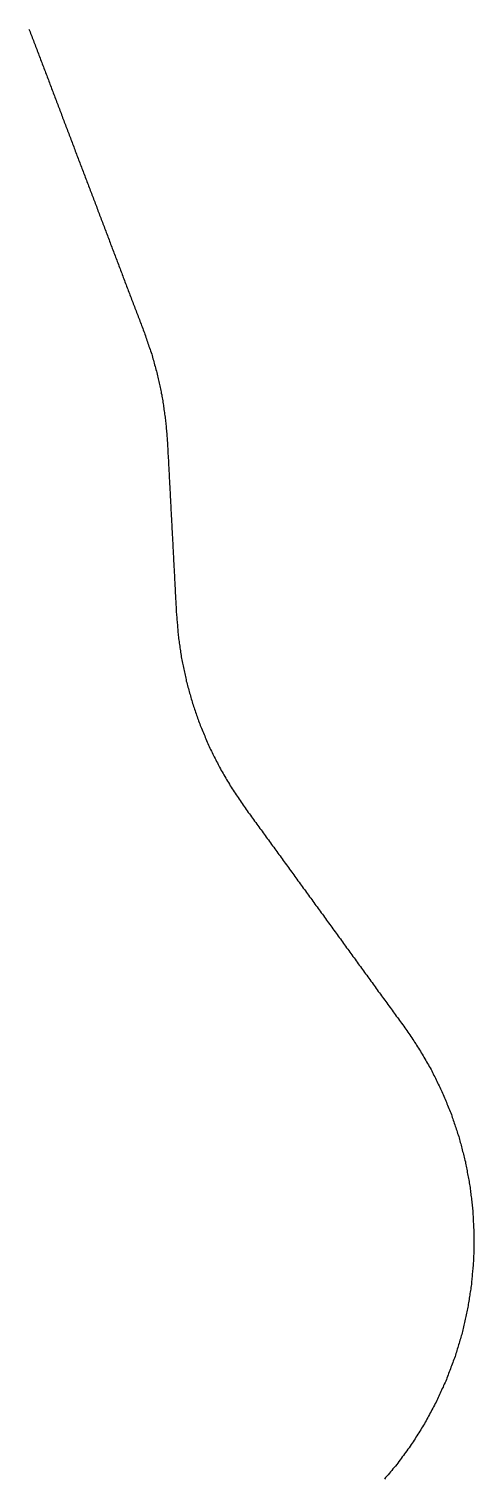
# Model space of a CAD drawing. Extents: x 228957 to 267166, y 2070386 to 2110388.
# Drawn here: x 261029 to 267166, y 2090387 to 2110388 of the extents above; entities that cross this region are included whole.
import ezdxf

# ---------------------------------------------------------------- set-up
doc = ezdxf.new("R2010")
doc.units = 0
doc.layers.add('DEM_20px_m', color=1, linetype='CONTINUOUS')

msp = doc.modelspace()

# ---------------------------------------------------------------- linework, layer by layer
at = {"layer": 'DEM_20px_m', "color": 7}
msp.add_polyline3d([(261029, 2110388, -1199), (261037, 2110368, -1198), (261044, 2110348, -1198), (261052, 2110328, -1198), (261060, 2110308, -1197), (261067, 2110288, -1198), (261075, 2110268, -1197), (261083, 2110248, -1197), (261090, 2110228, -1197), (261098, 2110208, -1197), (261105, 2110188, -1197), (261113, 2110168, -1196), (261121, 2110148, -1196), (261128, 2110128, -1196), (261136, 2110108, -1196), (261143, 2110088, -1195), (261151, 2110068, -1196), (261159, 2110048, -1195), (261166, 2110028, -1195), (261174, 2110008, -1194), (261181, 2109987, -1193), (261189, 2109967, -1193), (261197, 2109947, -1193), (261204, 2109927, -1192), (261212, 2109907, -1192), (261219, 2109887, -1192), (261227, 2109867, -1192), (261235, 2109847, -1191), (261242, 2109827, -1191), (261250, 2109807, -1190), (261258, 2109787, -1190), (261265, 2109767, -1190), (261273, 2109747, -1189), (261280, 2109727, -1188), (261288, 2109707, -1188), (261296, 2109687, -1188), (261303, 2109667, -1187), (261311, 2109647, -1187), (261318, 2109627, -1187), (261326, 2109607, -1187), (261334, 2109586, -1186), (261341, 2109566, -1185), (261349, 2109546, -1185), (261356, 2109526, -1184), (261364, 2109506, -1183), (261372, 2109486, -1183), (261379, 2109466, -1182), (261387, 2109446, -1182), (261394, 2109426, -1181), (261402, 2109406, -1180), (261410, 2109386, -1179), (261417, 2109366, -1178), (261425, 2109346, -1178), (261433, 2109326, -1177), (261440, 2109306, -1176), (261448, 2109286, -1176), (261455, 2109266, -1175), (261463, 2109246, -1174), (261471, 2109226, -1174), (261478, 2109206, -1172), (261486, 2109186, -1171), (261493, 2109165, -1170), (261501, 2109145, -1169), (261509, 2109125, -1168), (261516, 2109105, -1167), (261524, 2109085, -1166), (261531, 2109065, -1165), (261539, 2109045, -1164), (261547, 2109025, -1163), (261554, 2109005, -1162), (261562, 2108985, -1161), (261569, 2108965, -1159), (261577, 2108945, -1158), (261585, 2108925, -1157), (261592, 2108905, -1156), (261600, 2108885, -1155), (261608, 2108865, -1155), (261615, 2108845, -1154), (261623, 2108825, -1154), (261630, 2108805, -1154), (261638, 2108785, -1153), (261646, 2108765, -1153), (261653, 2108744, -1152), (261661, 2108724, -1151), (261668, 2108704, -1150), (261676, 2108684, -1149), (261684, 2108664, -1148), (261691, 2108644, -1148), (261699, 2108624, -1147), (261706, 2108604, -1146), (261714, 2108584, -1145), (261722, 2108564, -1144), (261729, 2108544, -1143), (261737, 2108524, -1142), (261744, 2108504, -1142), (261752, 2108484, -1140), (261760, 2108464, -1140), (261767, 2108444, -1140), (261775, 2108424, -1139), (261783, 2108404, -1138), (261790, 2108384, -1138), (261798, 2108364, -1137), (261805, 2108343, -1136), (261813, 2108323, -1135), (261821, 2108303, -1134), (261828, 2108283, -1133), (261836, 2108263, -1132), (261843, 2108243, -1131), (261851, 2108223, -1130), (261859, 2108203, -1129), (261866, 2108183, -1128), (261874, 2108163, -1127), (261881, 2108143, -1126), (261889, 2108123, -1125), (261897, 2108103, -1124), (261904, 2108083, -1123), (261912, 2108063, -1123), (261919, 2108043, -1122), (261927, 2108023, -1122), (261935, 2108003, -1121), (261942, 2107983, -1120), (261950, 2107963, -1120), (261958, 2107943, -1119), (261965, 2107922, -1118), (261973, 2107902, -1118), (261980, 2107882, -1117), (261988, 2107862, -1116), (261996, 2107842, -1115), (262003, 2107822, -1114), (262011, 2107802, -1113), (262018, 2107782, -1112), (262026, 2107762, -1111), (262034, 2107742, -1110), (262041, 2107722, -1109), (262049, 2107702, -1108), (262056, 2107682, -1106), (262064, 2107662, -1105), (262072, 2107642, -1105), (262079, 2107622, -1103), (262087, 2107602, -1102), (262095, 2107582, -1101), (262102, 2107562, -1100), (262110, 2107542, -1098), (262117, 2107521, -1097), (262125, 2107501, -1096), (262133, 2107481, -1095), (262140, 2107461, -1094), (262148, 2107441, -1094), (262155, 2107421, -1093), (262163, 2107401, -1091), (262171, 2107381, -1091), (262178, 2107361, -1090), (262186, 2107341, -1089), (262193, 2107321, -1087), (262201, 2107301, -1086), (262209, 2107281, -1086), (262216, 2107261, -1085), (262224, 2107241, -1084), (262231, 2107221, -1084), (262239, 2107201, -1083), (262247, 2107181, -1082), (262254, 2107161, -1081), (262262, 2107141, -1079), (262270, 2107121, -1079), (262277, 2107100, -1078), (262285, 2107080, -1077), (262292, 2107060, -1076), (262300, 2107040, -1075), (262308, 2107020, -1075), (262315, 2107000, -1074), (262323, 2106980, -1073), (262330, 2106960, -1072), (262338, 2106940, -1071), (262346, 2106920, -1071), (262353, 2106900, -1070), (262361, 2106880, -1069), (262368, 2106860, -1070), (262376, 2106840, -1069), (262384, 2106820, -1068), (262391, 2106800, -1068), (262399, 2106780, -1067), (262406, 2106760, -1067), (262414, 2106740, -1066), (262422, 2106720, -1065), (262429, 2106699, -1065), (262437, 2106679, -1064), (262445, 2106659, -1064), (262452, 2106639, -1062), (262460, 2106619, -1062), (262467, 2106599, -1061), (262475, 2106579, -1060), (262483, 2106559, -1059), (262490, 2106539, -1059), (262498, 2106519, -1058), (262505, 2106499, -1058), (262513, 2106479, -1057), (262521, 2106459, -1056), (262528, 2106439, -1055), (262536, 2106419, -1054), (262543, 2106399, -1054), (262551, 2106379, -1053), (262559, 2106359, -1052), (262566, 2106339, -1052), (262574, 2106319, -1051), (262581, 2106299, -1050), (262589, 2106278, -1049), (262597, 2106258, -1048), (262604, 2106238, -1048), (262612, 2106218, -1047), (262620, 2106198, -1046), (262620, 2106198, -1046), (262627, 2106177, -1046), (262634, 2106156, -1045), (262641, 2106135, -1044), (262648, 2106114, -1043), (262656, 2106093, -1042), (262663, 2106073, -1041), (262670, 2106052, -1040), (262677, 2106031, -1040), (262684, 2106010, -1039), (262692, 2105989, -1038), (262699, 2105968, -1037), (262706, 2105947, -1036), (262713, 2105926, -1035), (262721, 2105905, -1034), (262726, 2105884, -1034), (262732, 2105862, -1033), (262738, 2105841, -1032), (262744, 2105819, -1031), (262750, 2105798, -1030), (262756, 2105777, -1029), (262762, 2105755, -1028), (262768, 2105734, -1027), (262774, 2105713, -1026), (262780, 2105691, -1025), (262786, 2105670, -1023), (262791, 2105648, -1022), (262797, 2105627, -1020), (262803, 2105606, -1019), (262807, 2105586, -1018), (262812, 2105565, -1018), (262816, 2105545, -1017), (262820, 2105525, -1016), (262825, 2105505, -1015), (262829, 2105484, -1015), (262833, 2105464, -1014), (262837, 2105444, -1013), (262842, 2105424, -1012), (262846, 2105403, -1012), (262850, 2105383, -1011), (262854, 2105363, -1011), (262859, 2105343, -1010), (262863, 2105322, -1010), (262867, 2105302, -1010), (262870, 2105282, -1009), (262873, 2105261, -1008), (262876, 2105241, -1007), (262879, 2105220, -1006), (262882, 2105200, -1005), (262885, 2105179, -1003), (262888, 2105159, -1001), (262891, 2105138, -1000), (262894, 2105118, -999), (262897, 2105097, -998), (262900, 2105077, -996), (262903, 2105056, -995), (262906, 2105036, -994), (262909, 2105016, -993), (262912, 2104995, -992), (262914, 2104974, -991), (262916, 2104954, -990), (262917, 2104933, -989), (262919, 2104913, -988), (262921, 2104892, -987), (262923, 2104871, -986), (262924, 2104851, -985), (262926, 2104830, -982), (262928, 2104810, -980), (262929, 2104789, -978), (262931, 2104768, -976), (262933, 2104748, -975), (262935, 2104727, -974), (262936, 2104706, -973), (262938, 2104686, -972), (262939, 2104666, -971), (262940, 2104646, -970), (262941, 2104626, -969), (262942, 2104606, -968), (262943, 2104586, -966), (262944, 2104566, -965), (262945, 2104545, -964), (262946, 2104525, -963), (262947, 2104505, -962), (262949, 2104485, -961), (262950, 2104465, -960), (262951, 2104445, -959), (262952, 2104425, -958), (262953, 2104405, -957), (262954, 2104385, -956), (262955, 2104365, -955), (262956, 2104345, -954), (262957, 2104325, -953), (262958, 2104305, -952), (262959, 2104285, -951), (262960, 2104265, -950), (262961, 2104245, -948), (262962, 2104225, -947), (262963, 2104205, -946), (262964, 2104185, -945), (262965, 2104165, -943), (262966, 2104145, -943), (262967, 2104125, -942), (262968, 2104104, -941), (262970, 2104084, -940), (262971, 2104064, -939), (262972, 2104044, -938), (262973, 2104024, -937), (262974, 2104004, -936), (262975, 2103984, -935), (262976, 2103964, -934), (262977, 2103944, -934), (262978, 2103924, -933), (262979, 2103904, -933), (262980, 2103884, -932), (262981, 2103864, -931), (262982, 2103844, -930), (262983, 2103824, -929), (262984, 2103804, -928), (262985, 2103784, -927), (262986, 2103764, -926), (262987, 2103744, -923), (262988, 2103724, -921), (262989, 2103704, -919), (262991, 2103684, -918), (262992, 2103663, -916), (262993, 2103643, -915), (262994, 2103623, -913), (262995, 2103603, -912), (262996, 2103583, -911), (262997, 2103563, -910), (262998, 2103543, -909), (262999, 2103523, -908), (263000, 2103503, -907), (263001, 2103483, -906), (263002, 2103463, -905), (263003, 2103443, -905), (263004, 2103423, -904), (263005, 2103403, -903), (263006, 2103383, -902), (263007, 2103363, -902), (263008, 2103343, -901), (263009, 2103323, -900), (263011, 2103303, -899), (263012, 2103283, -898), (263013, 2103263, -897), (263014, 2103242, -896), (263015, 2103222, -895), (263016, 2103202, -894), (263017, 2103182, -892), (263018, 2103162, -891), (263019, 2103142, -890), (263020, 2103122, -888), (263021, 2103102, -887), (263022, 2103082, -885), (263023, 2103062, -884), (263024, 2103042, -882), (263025, 2103022, -881), (263026, 2103002, -879), (263027, 2102982, -877), (263028, 2102962, -876), (263029, 2102942, -874), (263030, 2102922, -873), (263032, 2102902, -872), (263033, 2102882, -872), (263034, 2102862, -871), (263035, 2102842, -870), (263036, 2102822, -869), (263037, 2102801, -868), (263038, 2102781, -867), (263039, 2102761, -866), (263040, 2102741, -865), (263041, 2102721, -864), (263042, 2102701, -864), (263043, 2102681, -863), (263044, 2102661, -862), (263045, 2102641, -861), (263046, 2102621, -861), (263047, 2102601, -860), (263048, 2102581, -859), (263049, 2102561, -858), (263050, 2102541, -857), (263051, 2102521, -856), (263053, 2102501, -855), (263054, 2102481, -854), (263055, 2102461, -853), (263056, 2102441, -852), (263057, 2102421, -851), (263058, 2102401, -850), (263059, 2102381, -850), (263060, 2102360, -849), (263061, 2102340, -847), (263062, 2102320, -846), (263062, 2102320, -846), (263064, 2102299, -844), (263066, 2102278, -843), (263067, 2102257, -843), (263069, 2102235, -842), (263071, 2102214, -841), (263073, 2102193, -840), (263075, 2102172, -838), (263076, 2102150, -837), (263078, 2102129, -835), (263080, 2102108, -833), (263082, 2102087, -831), (263084, 2102065, -830), (263085, 2102044, -828), (263087, 2102023, -826), (263089, 2102002, -825), (263092, 2101980, -823), (263095, 2101959, -820), (263098, 2101938, -819), (263102, 2101917, -818), (263105, 2101896, -818), (263108, 2101875, -817), (263111, 2101854, -816), (263114, 2101833, -815), (263117, 2101812, -814), (263120, 2101791, -813), (263124, 2101770, -813), (263127, 2101748, -812), (263130, 2101727, -812), (263133, 2101706, -811), (263136, 2101685, -810), (263141, 2101664, -809), (263145, 2101643, -809), (263150, 2101623, -808), (263154, 2101602, -807), (263159, 2101581, -805), (263163, 2101560, -804), (263168, 2101539, -801), (263172, 2101518, -800), (263177, 2101498, -799), (263181, 2101477, -798), (263186, 2101456, -797), (263190, 2101435, -795), (263195, 2101414, -794), (263199, 2101393, -793), (263204, 2101372, -792), (263209, 2101352, -792), (263215, 2101331, -791), (263221, 2101311, -791), (263227, 2101290, -790), (263233, 2101270, -789), (263239, 2101249, -788), (263244, 2101229, -788), (263250, 2101208, -787), (263256, 2101188, -786), (263262, 2101167, -785), (263268, 2101147, -783), (263273, 2101126, -782), (263279, 2101106, -781), (263285, 2101085, -780), (263291, 2101065, -779), (263298, 2101045, -778), (263305, 2101024, -777), (263312, 2101004, -776), (263319, 2100984, -775), (263327, 2100964, -774), (263334, 2100944, -774), (263341, 2100924, -773), (263348, 2100904, -773), (263355, 2100884, -772), (263362, 2100864, -772), (263369, 2100844, -771), (263376, 2100823, -771), (263384, 2100803, -770), (263391, 2100783, -769), (263398, 2100763, -768), (263407, 2100742, -767), (263416, 2100721, -766), (263425, 2100700, -765), (263434, 2100679, -763), (263443, 2100658, -763), (263452, 2100637, -763), (263461, 2100616, -763), (263470, 2100595, -763), (263479, 2100574, -763), (263488, 2100553, -764), (263497, 2100532, -764), (263506, 2100511, -764), (263515, 2100490, -764), (263524, 2100469, -765), (263534, 2100449, -766), (263544, 2100428, -766), (263555, 2100408, -767), (263565, 2100387, -767), (263575, 2100367, -767), (263585, 2100347, -767), (263596, 2100326, -766), (263606, 2100306, -766), (263616, 2100285, -766), (263627, 2100265, -766), (263637, 2100245, -766), (263647, 2100224, -766), (263658, 2100204, -765), (263668, 2100183, -765), (263681, 2100162, -764), (263693, 2100141, -760), (263705, 2100120, -757), (263718, 2100099, -754), (263730, 2100077, -753), (263743, 2100056, -752), (263755, 2100035, -751), (263768, 2100014, -751), (263780, 2099993, -750), (263793, 2099971, -751), (263805, 2099950, -751), (263818, 2099929, -750), (263830, 2099908, -749), (263844, 2099887, -748), (263858, 2099867, -747), (263872, 2099847, -747), (263886, 2099826, -747), (263899, 2099806, -747), (263913, 2099786, -747), (263927, 2099765, -748), (263941, 2099745, -747), (263955, 2099725, -747), (263969, 2099704, -747), (263982, 2099684, -746), (263996, 2099663, -746), (264010, 2099643, -746), (264025, 2099623, -746), (264039, 2099603, -745), (264054, 2099583, -745), (264068, 2099563, -745), (264083, 2099543, -743), (264098, 2099523, -743), (264112, 2099503, -743), (264127, 2099483, -743), (264141, 2099462, -742), (264156, 2099442, -741), (264170, 2099422, -741), (264185, 2099402, -740), (264200, 2099382, -739), (264214, 2099362, -738), (264229, 2099342, -737), (264243, 2099322, -736), (264258, 2099302, -735), (264273, 2099282, -734), (264287, 2099262, -734), (264302, 2099242, -733), (264316, 2099222, -732), (264331, 2099202, -731), (264345, 2099181, -731), (264360, 2099161, -730), (264375, 2099141, -730), (264389, 2099121, -730), (264404, 2099101, -729), (264418, 2099081, -729), (264433, 2099061, -730), (264448, 2099041, -730), (264462, 2099021, -730), (264477, 2099001, -730), (264491, 2098981, -730), (264506, 2098961, -730), (264520, 2098941, -730), (264535, 2098921, -730), (264550, 2098900, -730), (264564, 2098880, -729), (264579, 2098860, -729), (264593, 2098840, -729), (264608, 2098820, -728), (264623, 2098800, -727), (264637, 2098780, -726), (264652, 2098760, -726), (264666, 2098740, -725), (264681, 2098720, -724), (264695, 2098700, -723), (264710, 2098680, -723), (264725, 2098660, -723), (264739, 2098640, -722), (264754, 2098619, -722), (264768, 2098599, -722), (264783, 2098579, -721), (264798, 2098559, -721), (264812, 2098539, -722), (264827, 2098519, -722), (264841, 2098499, -721), (264856, 2098479, -722), (264870, 2098459, -722), (264885, 2098439, -722), (264900, 2098419, -721), (264914, 2098399, -721), (264929, 2098379, -720), (264943, 2098359, -720), (264958, 2098338, -720), (264973, 2098318, -719), (264987, 2098298, -719), (265002, 2098278, -718), (265016, 2098258, -717), (265031, 2098238, -717), (265045, 2098218, -716), (265060, 2098198, -715), (265075, 2098178, -714), (265089, 2098158, -713), (265104, 2098138, -711), (265118, 2098118, -710), (265133, 2098098, -708), (265148, 2098078, -706), (265162, 2098057, -704), (265177, 2098037, -702), (265191, 2098017, -701), (265206, 2097997, -700), (265220, 2097977, -698), (265235, 2097957, -697), (265250, 2097937, -696), (265264, 2097917, -695), (265279, 2097897, -694), (265293, 2097877, -693), (265308, 2097857, -693), (265323, 2097837, -691), (265337, 2097817, -691), (265352, 2097797, -690), (265366, 2097776, -689), (265381, 2097756, -688), (265395, 2097736, -687), (265410, 2097716, -687), (265425, 2097696, -686), (265439, 2097676, -685), (265454, 2097656, -685), (265468, 2097636, -684), (265483, 2097616, -683), (265497, 2097596, -683), (265512, 2097576, -683), (265527, 2097556, -682), (265541, 2097536, -682), (265556, 2097516, -682), (265570, 2097495, -681), (265585, 2097475, -681), (265600, 2097455, -680), (265614, 2097435, -679), (265629, 2097415, -679), (265643, 2097395, -678), (265658, 2097375, -678), (265672, 2097355, -677), (265687, 2097335, -676), (265702, 2097315, -674), (265716, 2097295, -672), (265731, 2097275, -670), (265745, 2097255, -668), (265760, 2097235, -666), (265775, 2097214, -665), (265789, 2097194, -665), (265804, 2097174, -664), (265818, 2097154, -663), (265833, 2097134, -663), (265847, 2097114, -663), (265862, 2097094, -662), (265877, 2097074, -661), (265891, 2097054, -661), (265906, 2097034, -660), (265920, 2097014, -659), (265935, 2096994, -658), (265950, 2096974, -658), (265964, 2096954, -657), (265979, 2096933, -656), (265993, 2096913, -656), (266008, 2096893, -656), (266022, 2096873, -656), (266037, 2096853, -656), (266052, 2096833, -656), (266066, 2096813, -656), (266081, 2096793, -655), (266095, 2096773, -655), (266110, 2096753, -655), (266125, 2096733, -655), (266139, 2096713, -654), (266154, 2096693, -654), (266168, 2096673, -654), (266183, 2096652, -653), (266197, 2096632, -652), (266212, 2096612, -651), (266212, 2096612, -651), (266226, 2096592, -651), (266239, 2096572, -650), (266253, 2096552, -649), (266267, 2096532, -648), (266280, 2096512, -647), (266294, 2096491, -647), (266307, 2096471, -646), (266321, 2096451, -645), (266335, 2096431, -644), (266348, 2096411, -643), (266362, 2096391, -642), (266375, 2096371, -640), (266389, 2096350, -639), (266403, 2096330, -638), (266415, 2096309, -637), (266427, 2096288, -636), (266439, 2096267, -634), (266452, 2096246, -634), (266464, 2096225, -632), (266476, 2096204, -632), (266488, 2096183, -631), (266500, 2096162, -630), (266513, 2096141, -629), (266525, 2096120, -629), (266537, 2096099, -626), (266549, 2096078, -626), (266561, 2096057, -625), (266574, 2096036, -625), (266584, 2096016, -625), (266594, 2095995, -625), (266604, 2095975, -625), (266614, 2095954, -625), (266624, 2095934, -624), (266634, 2095914, -624), (266644, 2095893, -623), (266654, 2095873, -623), (266664, 2095853, -622), (266674, 2095832, -621), (266684, 2095812, -620), (266694, 2095792, -620), (266704, 2095771, -618), (266714, 2095751, -618), (266724, 2095731, -616), (266733, 2095710, -616), (266741, 2095689, -614), (266750, 2095668, -614), (266759, 2095647, -612), (266767, 2095626, -612), (266776, 2095605, -611), (266785, 2095584, -611), (266793, 2095563, -610), (266802, 2095542, -608), (266810, 2095521, -608), (266819, 2095500, -606), (266828, 2095479, -605), (266836, 2095458, -604), (266845, 2095437, -604), (266854, 2095416, -602), (266860, 2095396, -601), (266867, 2095375, -601), (266874, 2095355, -599), (266880, 2095335, -598), (266887, 2095315, -597), (266894, 2095295, -595), (266901, 2095274, -594), (266907, 2095254, -592), (266914, 2095234, -590), (266921, 2095214, -589), (266928, 2095194, -587), (266934, 2095174, -586), (266941, 2095153, -585), (266948, 2095133, -584), (266955, 2095113, -582), (266961, 2095093, -580), (266967, 2095072, -580), (266972, 2095052, -578), (266977, 2095031, -577), (266983, 2095010, -575), (266988, 2094990, -574), (266993, 2094969, -573), (266999, 2094949, -571), (267004, 2094928, -570), (267009, 2094907, -569), (267015, 2094887, -567), (267020, 2094866, -566), (267025, 2094846, -565), (267031, 2094825, -563), (267036, 2094804, -562), (267041, 2094784, -561), (267047, 2094763, -561), (267051, 2094742, -559), (267055, 2094721, -558), (267059, 2094701, -557), (267062, 2094680, -554), (267066, 2094659, -554), (267070, 2094638, -553), (267074, 2094617, -551), (267078, 2094596, -550), (267082, 2094575, -549), (267086, 2094554, -548), (267090, 2094533, -547), (267094, 2094512, -546), (267098, 2094491, -545), (267102, 2094471, -543), (267106, 2094450, -543), (267110, 2094429, -541), (267112, 2094408, -540), (267115, 2094386, -538), (267117, 2094365, -536), (267120, 2094344, -533), (267122, 2094323, -530), (267125, 2094302, -528), (267127, 2094281, -525), (267130, 2094260, -520), (267132, 2094239, -518), (267135, 2094217, -516), (267137, 2094196, -515), (267140, 2094175, -513), (267142, 2094154, -511), (267145, 2094133, -511), (267147, 2094112, -509), (267150, 2094091, -508), (267151, 2094071, -507), (267152, 2094051, -506), (267152, 2094031, -504), (267153, 2094011, -503), (267154, 2093991, -501), (267155, 2093971, -499), (267156, 2093951, -496), (267157, 2093931, -494), (267158, 2093911, -491), (267159, 2093891, -489), (267160, 2093871, -486), (267161, 2093851, -484), (267162, 2093831, -482), (267163, 2093811, -480), (267164, 2093791, -479), (267165, 2093771, -477), (267166, 2093751, -476), (267166, 2093731, -474), (267166, 2093711, -473), (267165, 2093691, -471), (267165, 2093671, -469), (267165, 2093651, -468), (267164, 2093631, -465), (267164, 2093611, -463), (267163, 2093591, -462), (267163, 2093570, -460), (267163, 2093550, -458), (267162, 2093530, -457), (267162, 2093510, -456), (267162, 2093490, -454), (267161, 2093470, -453), (267161, 2093450, -451), (267160, 2093430, -450), (267160, 2093410, -448), (267158, 2093389, -446), (267156, 2093368, -444), (267155, 2093347, -442), (267153, 2093326, -440), (267151, 2093304, -438), (267149, 2093283, -435), (267147, 2093262, -433), (267145, 2093241, -430), (267143, 2093220, -422), (267142, 2093198, -419), (267140, 2093177, -416), (267138, 2093156, -413), (267136, 2093135, -411), (267134, 2093114, -408), (267132, 2093092, -406), (267131, 2093071, -403), (267127, 2093050, -401), (267124, 2093029, -397), (267121, 2093008, -395), (267117, 2092987, -392), (267114, 2092966, -390), (267111, 2092945, -388), (267108, 2092924, -385), (267104, 2092903, -383), (267101, 2092882, -379), (267098, 2092861, -376), (267094, 2092840, -371), (267091, 2092819, -368), (267088, 2092798, -365), (267085, 2092777, -362), (267081, 2092756, -358), (267078, 2092735, -354), (267073, 2092714, -351), (267069, 2092693, -348), (267064, 2092673, -343), (267059, 2092652, -340), (267055, 2092631, -336), (267050, 2092610, -332), (267045, 2092590, -329), (267040, 2092569, -324), (267036, 2092548, -320), (267031, 2092527, -317), (267026, 2092507, -313), (267022, 2092486, -309), (267017, 2092465, -305), (267012, 2092444, -302), (267008, 2092424, -299), (267003, 2092403, -295), (266997, 2092382, -292), (266991, 2092362, -289), (266985, 2092342, -286), (266978, 2092321, -283), (266972, 2092301, -280), (266966, 2092281, -278), (266960, 2092260, -275), (266954, 2092240, -271), (266948, 2092219, -270), (266942, 2092199, -267), (266936, 2092179, -266), (266930, 2092158, -264), (266923, 2092138, -262), (266917, 2092118, -261), (266911, 2092097, -260), (266905, 2092077, -258), (266897, 2092056, -257), (266889, 2092034, -255), (266881, 2092013, -254), (266873, 2091992, -252), (266865, 2091971, -251), (266857, 2091949, -250), (266849, 2091928, -248), (266841, 2091907, -247), (266833, 2091886, -246), (266825, 2091864, -245), (266817, 2091843, -243), (266809, 2091822, -242), (266802, 2091801, -241), (266794, 2091779, -239), (266786, 2091758, -238), (266776, 2091737, -237), (266767, 2091717, -236), (266757, 2091696, -235), (266748, 2091675, -234), (266739, 2091655, -233), (266729, 2091634, -233), (266720, 2091613, -231), (266710, 2091593, -231), (266701, 2091572, -229), (266692, 2091551, -228), (266682, 2091531, -227), (266673, 2091510, -226), (266663, 2091490, -225), (266654, 2091469, -224), (266645, 2091448, -223), (266633, 2091427, -223), (266621, 2091405, -222), (266610, 2091384, -221), (266598, 2091363, -220), (266587, 2091341, -219), (266575, 2091320, -218), (266564, 2091298, -217), (266552, 2091277, -216), (266541, 2091256, -215), (266529, 2091234, -215), (266517, 2091213, -214), (266506, 2091191, -214), (266494, 2091170, -213), (266483, 2091149, -213), (266470, 2091128, -212), (266457, 2091108, -212), (266444, 2091087, -211), (266431, 2091066, -211), (266418, 2091046, -210), (266405, 2091025, -210), (266392, 2091005, -210), (266379, 2090984, -210), (266366, 2090964, -210), (266353, 2090943, -210), (266340, 2090923, -210), (266327, 2090902, -210), (266314, 2090881, -209), (266301, 2090861, -209), (266285, 2090840, -208), (266270, 2090819, -208), (266255, 2090797, -207), (266239, 2090776, -207), (266224, 2090755, -206), (266208, 2090734, -206), (266193, 2090713, -205), (266177, 2090692, -205), (266162, 2090671, -205), (266146, 2090650, -204), (266131, 2090628, -204), (266115, 2090607, -204), (266100, 2090586, -204), (266083, 2090566, -203), (266066, 2090546, -203), (266049, 2090526, -203), (266033, 2090506, -203), (266016, 2090486, -203), (265999, 2090466, -202), (265982, 2090446, -202), (265965, 2090426, -202), (265948, 2090406, -202), (265931, 2090386, -201)], dxfattribs=at)

doc.saveas('drawing.dxf')
